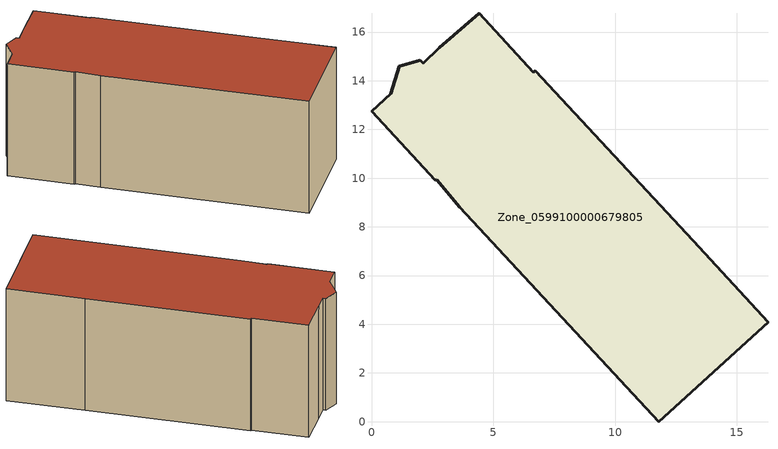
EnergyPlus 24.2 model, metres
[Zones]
Zone_0599100000679805
 floor ground (C_G): 11.79,0 3.63,8.81 2.69,9.94 2.62,9.91 0,12.74 0.79,13.46 1.13,14.59 2,14.85 2.12,14.72 2.78,15.35 4.42,16.77 6.64,14.34 6.72,14.41 13.2,7.42 16.28,4.08 z0
 wall outside (C_F): 11.79,0 16.28,4.08 13.2,7.42 6.72,14.41 6.64,14.34 4.42,16.77 2.78,15.35 2.12,14.72 2,14.85 1.13,14.59 0.79,13.46 0,12.74 2.62,9.91 2.69,9.94 3.63,8.81 11.79,0 z0:7.28
 roof outside (C_R): 3.63,8.81 11.79,0 16.28,4.08 13.2,7.42 6.72,14.41 6.64,14.34 4.42,16.77 2.78,15.35 2.12,14.72 2,14.85 1.13,14.59 0.79,13.46 0,12.74 2.62,9.91 2.69,9.94 z7.28
[BUILDING]
Pand.0599100000679805: North Axis=0; Terrain=City; Loads Convergence Tolerance Value=0.04; Temperature Convergence Tolerance Value=0.4; Solar Distribution=FullExterior; Maximum Number of Warmup Days=25; Minimum Number of Warmup Days=1
[Site:Location]
Rotterdam.The.Hague.AP_ZH_NLD Design_Conditions: Latitude=51.96; Longitude=4.45; Time Zone=1; Elevation=-4.5
[SITE:GROUNDTEMPERATURE:BUILDINGSURFACE]
18, 18, 18, 18, 18, 18, 18, 18, 18, 18, 18, 18
[MATERIAL] Thermal Absorptance=0.9; Solar Absorptance=0.7; Visible Absorptance=0.7
Name | Roughness | Thickness | Conductivity | Density | Specific Heat
G.D.1965 | MediumSmooth | 0.15 | 1 | 540 | 1210
F.D.1965 | Rough | 0.3 | 0.857143 | 1920 | 840
R.D.1965 | MediumRough | 0.2 | 0.08 | 1500 | 1000
[CONSTRUCTION]
C_G: G.D.1965
C_F: F.D.1965
C_R: R.D.1965
[ZONE]
Zone_0599100000679805: Type=1; Multiplier=1; Ceiling Height=Autocalculate; Volume=Autocalculate; Floor Area=autocalculate; Part of Total Floor Area=Yes
[ZONEINFILTRATION:DESIGNFLOWRATE]
Infil_Zone_0599100000679805: Zone or ZoneList or Space or SpaceList=Zone_0599100000679805; Schedule=AlwaysOn; Design Flow Rate Calculation Method=Flow/Area; Flow Rate per Floor Area=0.0042; Constant Term Coefficient=1; Temperature Term Coefficient=0; Velocity Term Coefficient=0; Velocity Squared Term Coefficient=0
[HVACTEMPLATE:ZONE:IDEALLOADSAIRSYSTEM]
Zone_0599100000679805: Maximum Heating Supply Air Temperature=50; Minimum Cooling Supply Air Temperature=13; Maximum Heating Supply Air Humidity Ratio=0.0156; Minimum Cooling Supply Air Humidity Ratio=0.0077; Heating Limit=NoLimit; Cooling Limit=NoLimit; Dehumidification Control Type=ConstantSensibleHeatRatio; Cooling Sensible Heat Ratio=0.7; Dehumidification Setpoint=60; Humidification Control Type=None; Humidification Setpoint=30; Outdoor Air Method=None; Outdoor Air Flow Rate per Person=0.00944; Outdoor Air Flow Rate per Zone Floor Area=0; Outdoor Air Flow Rate per Zone=0; Demand Controlled Ventilation Type=None; Outdoor Air Economizer Type=NoEconomizer; Heat Recovery Type=None; Sensible Heat Recovery Effectiveness=0.7; Latent Heat Recovery Effectiveness=0.65
[ZONECONTROL:THERMOSTAT]
ThermostatControl_Zone_0599100000679805: Zone or ZoneList=Zone_0599100000679805; Control Type Schedule=DualSetpointControlType; Control 1=Thermostat_Zone_0599100000679805; Temperature Difference Between Cutout And Setpoint=0
[THERMOSTATSETPOINT:DUALSETPOINT]
Thermostat_Zone_0599100000679805: Heating Setpoint Temperature Schedule=HeatingSetpoint_Zone_0599100000679805; Cooling Setpoint Temperature Schedule=CoolingSetpoint_Zone_0599100000679805
[SCHEDULE:COMPACT]
HeatingSetpoint_Zone_0599100000679805: Through: 12/31, For: AllDays, Until: 24:00, 21
CoolingSetpoint_Zone_0599100000679805: Through: 12/31, For: AllDays, Until: 24:00, 24
DualSetpointControlType: Through: 12/31, For: AllDays, Until: 24:00, 4
AlwaysOn: Through: 12/31, For: AllDays, Until: 24:00, 1
